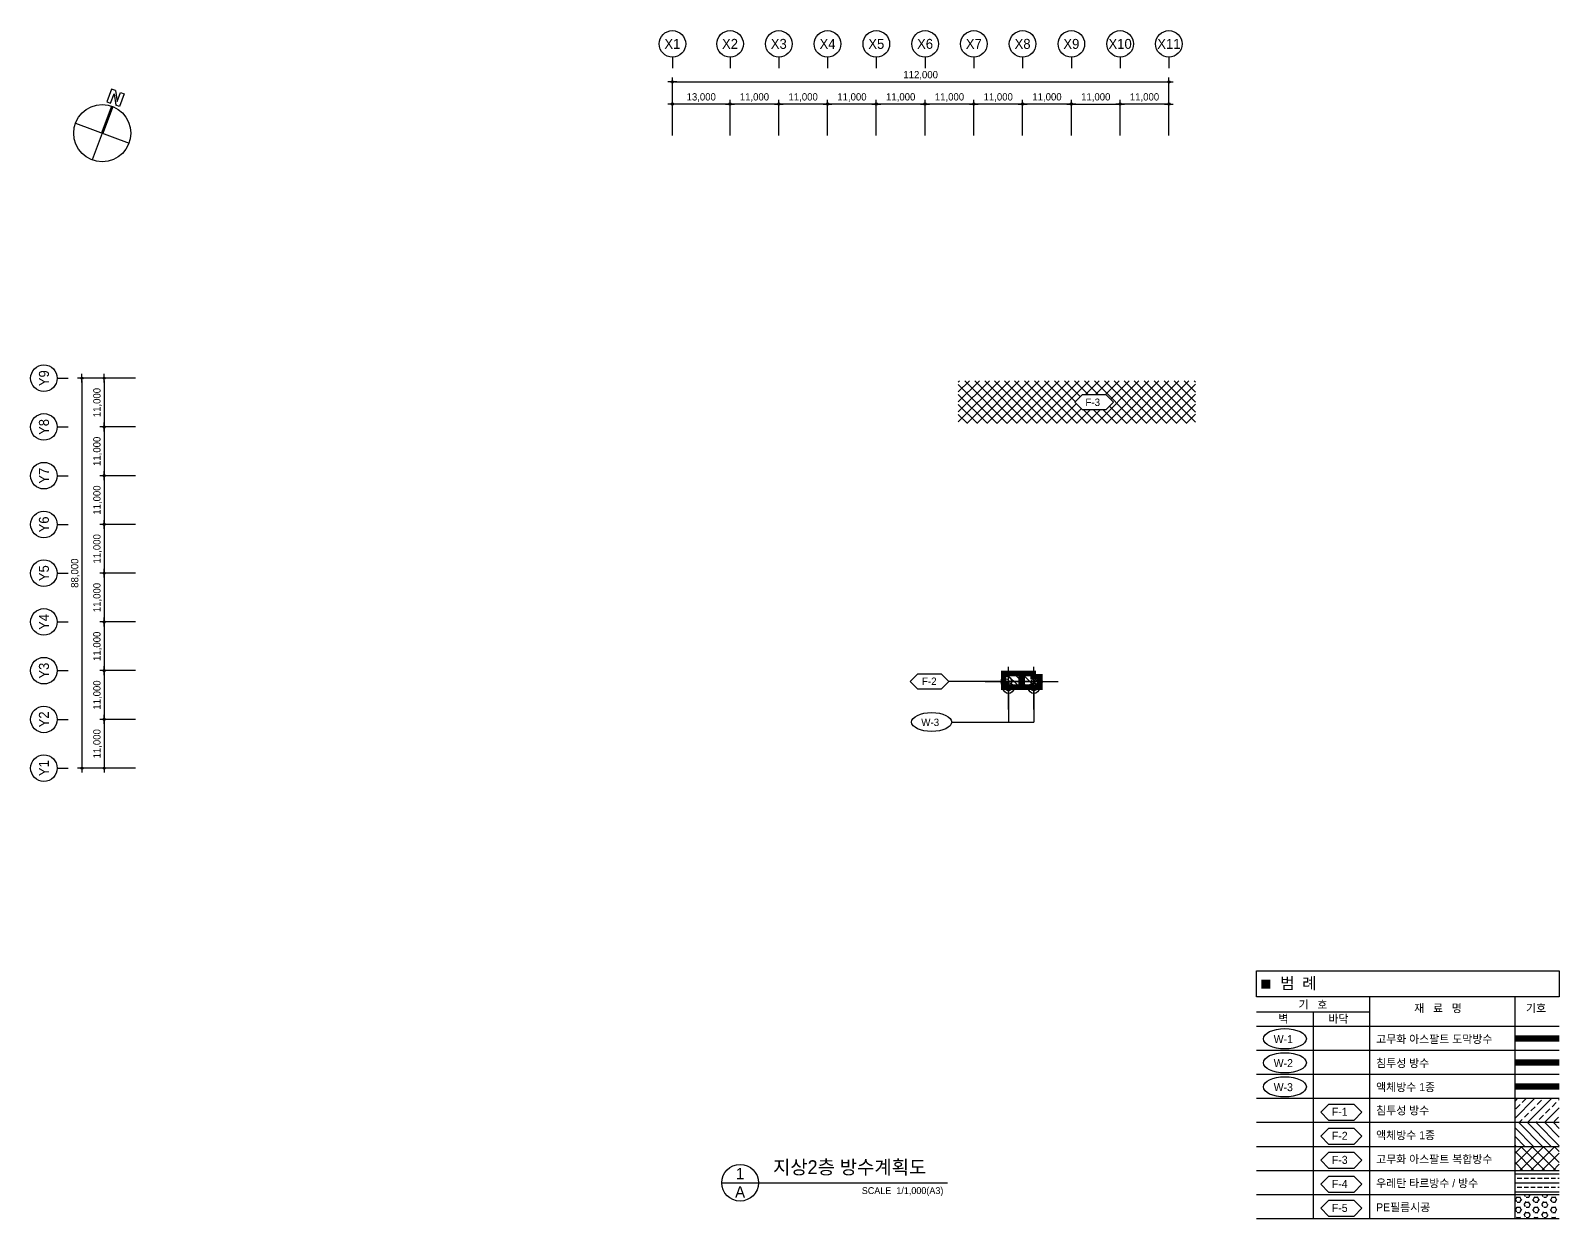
# Model space of a CAD drawing. Header units: millimetres. Extents: x 252735598 to 255215153, y 504281750 to 504550014.
# Drawn here: x 253995598 to 254341137, y 504281750 to 504550014 of the extents above; entities that cross this region are included whole.
import ezdxf
from ezdxf.enums import TextEntityAlignment as Align

# ---------------------------------------------------------------- set-up
doc = ezdxf.new("R2010")
doc.units = ezdxf.units.MM
doc.set_wipeout_variables(frame=1)
doc.linetypes.add('방수주기표$0$DIVIDE', pattern=[1.25, 0.5, -0.25, 0, -0.25, 0, -0.25])
for name, color, linetype in [('4A.TEC DIM', 7, 'Continuous'), ('4A.TEC TEXT 2', 3, 'Continuous'), ('4A.TEC 심볼', 7, 'Continuous'), ('DIM', 7, 'Continuous'), ('text', 3, 'Continuous'), ('㈜SE&C 심볼', 7, 'Continuous'), ('방수', 7, 'Continuous'), ('방수주기표$0$HAT', 5, 'Continuous')]:
    doc.layers.add(name, color=color, linetype=linetype)
doc.styles.add('1', font='')
doc.styles.add('GHS', font='malgun.ttf')
doc.styles.add('나눔고딕', font='')
doc.styles.add('방수주기표$0$나눔고딕', font='')
doc.styles.add('울릉도L', font='')
doc.styles.get('1').set_extended_font_data('DotumChe')
doc.styles.get('나눔고딕').set_extended_font_data('Dotum')
doc.styles.get('방수주기표$0$나눔고딕').set_extended_font_data('Dotum')
doc.styles.get('울릉도L').set_extended_font_data('Dotum')
doc.dimstyles.new('DIM_400(외부치수)', dxfattribs={"dimscale": 1200, "dimtxt": 3.3, "dimasz": 1, "dimexe": 2, "dimexo": 2, "dimgap": 1, "dimtad": 1, "dimdec": 0, "dimdsep": 46, "dimlunit": 6, "dimtxsty": '울릉도L', "dimblk1": 'DIMDOT', "dimblk2": 'DIMDOT', "dimsah": 1, "dimcen": 2.5, "dimdle": 1.5, "dimclrd": 8, "dimclre": 8, "dimclrt": 3, "dimadec": 0, "dimazin": 0, "dimtfac": 1, "dimtdec": 0, "dimtix": 1, "dimtmove": 2, "dimatfit": 3, "dimldrblk": 'DIMDOT', "dimfxl": 1, "dimtvp": 1, "dimtolj": 1, "dimtzin": 0, "dimarcsym": 0})
doc.dimstyles.new('DIM_600(외부치수)', dxfattribs={"dimscale": 400, "dimtxt": 3.3, "dimasz": 1, "dimexe": 2, "dimexo": 2, "dimgap": 1, "dimtad": 1, "dimdec": 0, "dimdsep": 46, "dimlunit": 6, "dimtxsty": '나눔고딕', "dimblk1": 'DIMDOT', "dimblk2": 'DIMDOT', "dimsah": 1, "dimcen": 2.5, "dimdle": 1.5, "dimclrd": 8, "dimclre": 8, "dimclrt": 3, "dimadec": 0, "dimazin": 0, "dimtfac": 1, "dimtdec": 0, "dimtix": 1, "dimtmove": 2, "dimatfit": 3, "dimldrblk": 'DIMDOT', "dimfxl": 1, "dimtvp": 1, "dimtolj": 1, "dimtzin": 0, "dimarcsym": 0})
pattern_1 = [(45, (-1416931.4, 25820041), (-1532.95292, 1532.95292), []), (45, (-1415398.5, 25820041), (-1532.95292, 1532.95292), [1083.9614, -541.9807])]

# ---------------------------------------------------------------- blocks, each defined once
blk = doc.blocks.new('DIMDOT')
at = {"color": 0}
blk.add_line((-2, 0), (2, 0), dxfattribs=at)
for radius in [0.5, 0.25]:
    blk.add_circle((0, 0), radius, dxfattribs=at)
blk = doc.blocks.new('*D21')
at = {"layer": '4A.TEC DIM', "color": 8, "lineweight": -2}
for p, q in [((169308, -38163), (169308, -25069)), ((169808, -26069), (280808, -26069)), ((281308, -38163), (281308, -25069))]:
    blk.add_line(p, q, dxfattribs=at)
at = {"layer": 'Defpoints', "color": 0}
for p in [(281308, -26069), (169308, -39163), (281308, -39163)]:
    blk.add_point(p, dxfattribs=at)
at = {"layer": '4A.TEC DIM', "color": 8, "lineweight": -2, "xscale": 500, "yscale": 500, "zscale": 500, "rotation": 180}
blk.add_blockref('DIMDOT', (169308, -26069), dxfattribs=at)
at = {"layer": '4A.TEC DIM', "color": 8, "lineweight": -2, "xscale": 500, "yscale": 500, "zscale": 500}
blk.add_blockref('DIMDOT', (281308, -26069), dxfattribs=at)
at = {"layer": '4A.TEC DIM', "color": 3, "insert": (225308, -24584), "char_height": 1650, "attachment_point": 5, "style": '나눔고딕'}
blk.add_mtext('\\A1;112,000', dxfattribs=at)
blk = doc.blocks.new('ccs122')
at = {"layer": '4A.TEC 심볼'}
blk.add_line((0, 8), (0, 3), dxfattribs=at)
blk.add_circle((0, 14), 6, dxfattribs=at)
at = {"layer": '4A.TEC TEXT 2', "color": 3, "style": 'GHS'}
blk.add_attdef('NO', text='', height=4.5, dxfattribs=at).set_placement((-0.01, 14.02), align=Align.MIDDLE_CENTER)
blk = doc.blocks.new('*D22')
at = {"layer": '4A.TEC DIM', "color": 8, "lineweight": -2}
for p, q in [((48195, -103937), (40113, -103937)), ((41113, -104437), (41113, -114437)), ((48195, -114937), (40113, -114937))]:
    blk.add_line(p, q, dxfattribs=at)
at = {"layer": 'Defpoints', "color": 0}
for p in [(49195, -103937), (41113, -114937), (49195, -114937)]:
    blk.add_point(p, dxfattribs=at)
at = {"layer": '4A.TEC DIM', "color": 8, "lineweight": -2, "xscale": 500, "yscale": 500, "zscale": 500}
for p, rotation in [((41113, -103937), 90), ((41113, -114937), 270)]:
    blk.add_blockref('DIMDOT', p, dxfattribs=dict(at, rotation=rotation))
at = {"layer": '4A.TEC DIM', "color": 3, "insert": (39628, -109437), "char_height": 1650, "attachment_point": 5, "rotation": 90, "style": '나눔고딕'}
blk.add_mtext('\\A1;11,000', dxfattribs=at)
blk = doc.blocks.new('*D23')
at = {"layer": '4A.TEC DIM', "color": 8, "lineweight": -2}
for p, q in [((48195, -92937), (35100, -92937)), ((36100, -93437), (36100, -180437)), ((48195, -180937), (35100, -180937))]:
    blk.add_line(p, q, dxfattribs=at)
at = {"layer": 'Defpoints', "color": 0}
for p in [(49195, -92937), (36100, -180937), (49195, -180937)]:
    blk.add_point(p, dxfattribs=at)
at = {"layer": '4A.TEC DIM', "color": 8, "lineweight": -2, "xscale": 500, "yscale": 500, "zscale": 500}
for p, rotation in [((36100, -92937), 90), ((36100, -180937), 270)]:
    blk.add_blockref('DIMDOT', p, dxfattribs=dict(at, rotation=rotation))
at = {"layer": '4A.TEC DIM', "color": 3, "insert": (34615, -136937), "char_height": 1650, "attachment_point": 5, "rotation": 90, "style": '나눔고딕'}
blk.add_mtext('\\A1;88,000', dxfattribs=at)
blk = doc.blocks.new('*D24')
at = {"layer": '4A.TEC DIM', "color": 8, "lineweight": -2}
for p, q in [((48195, -169937), (40113, -169937)), ((41113, -170437), (41113, -180437)), ((48195, -180937), (40113, -180937))]:
    blk.add_line(p, q, dxfattribs=at)
at = {"layer": 'Defpoints', "color": 0}
for p in [(49195, -169937), (41113, -180937), (49195, -180937)]:
    blk.add_point(p, dxfattribs=at)
at = {"layer": '4A.TEC DIM', "color": 8, "lineweight": -2, "xscale": 500, "yscale": 500, "zscale": 500}
for p, rotation in [((41113, -169937), 90), ((41113, -180937), 270)]:
    blk.add_blockref('DIMDOT', p, dxfattribs=dict(at, rotation=rotation))
at = {"layer": '4A.TEC DIM', "color": 3, "insert": (39628, -175437), "char_height": 1650, "attachment_point": 5, "rotation": 90, "style": '나눔고딕'}
blk.add_mtext('\\A1;11,000', dxfattribs=at)
blk = doc.blocks.new('*D25')
at = {"layer": '4A.TEC DIM', "color": 8, "lineweight": -2}
for p, q in [((48195, -158937), (40113, -158937)), ((41113, -159437), (41113, -169437)), ((48195, -169937), (40113, -169937))]:
    blk.add_line(p, q, dxfattribs=at)
at = {"layer": 'Defpoints', "color": 0}
for p in [(49195, -158937), (41113, -169937), (49195, -169937)]:
    blk.add_point(p, dxfattribs=at)
at = {"layer": '4A.TEC DIM', "color": 8, "lineweight": -2, "xscale": 500, "yscale": 500, "zscale": 500}
for p, rotation in [((41113, -158937), 90), ((41113, -169937), 270)]:
    blk.add_blockref('DIMDOT', p, dxfattribs=dict(at, rotation=rotation))
at = {"layer": '4A.TEC DIM', "color": 3, "insert": (39628, -164437), "char_height": 1650, "attachment_point": 5, "rotation": 90, "style": '나눔고딕'}
blk.add_mtext('\\A1;11,000', dxfattribs=at)
blk = doc.blocks.new('*D26')
at = {"layer": '4A.TEC DIM', "color": 8, "lineweight": -2}
for p, q in [((48195, -147937), (40113, -147937)), ((41113, -148437), (41113, -158437)), ((48195, -158937), (40113, -158937))]:
    blk.add_line(p, q, dxfattribs=at)
at = {"layer": 'Defpoints', "color": 0}
for p in [(49195, -147937), (41113, -158937), (49195, -158937)]:
    blk.add_point(p, dxfattribs=at)
at = {"layer": '4A.TEC DIM', "color": 8, "lineweight": -2, "xscale": 500, "yscale": 500, "zscale": 500}
for p, rotation in [((41113, -147937), 90), ((41113, -158937), 270)]:
    blk.add_blockref('DIMDOT', p, dxfattribs=dict(at, rotation=rotation))
at = {"layer": '4A.TEC DIM', "color": 3, "insert": (39628, -153437), "char_height": 1650, "attachment_point": 5, "rotation": 90, "style": '나눔고딕'}
blk.add_mtext('\\A1;11,000', dxfattribs=at)
blk = doc.blocks.new('*D27')
at = {"layer": '4A.TEC DIM', "color": 8, "lineweight": -2}
for p, q in [((48195, -136937), (40113, -136937)), ((41113, -137437), (41113, -147437)), ((48195, -147937), (40113, -147937))]:
    blk.add_line(p, q, dxfattribs=at)
at = {"layer": 'Defpoints', "color": 0}
for p in [(49195, -136937), (41113, -147937), (49195, -147937)]:
    blk.add_point(p, dxfattribs=at)
at = {"layer": '4A.TEC DIM', "color": 8, "lineweight": -2, "xscale": 500, "yscale": 500, "zscale": 500}
for p, rotation in [((41113, -136937), 90), ((41113, -147937), 270)]:
    blk.add_blockref('DIMDOT', p, dxfattribs=dict(at, rotation=rotation))
at = {"layer": '4A.TEC DIM', "color": 3, "insert": (39628, -142437), "char_height": 1650, "attachment_point": 5, "rotation": 90, "style": '나눔고딕'}
blk.add_mtext('\\A1;11,000', dxfattribs=at)
blk = doc.blocks.new('*D28')
at = {"layer": '4A.TEC DIM', "color": 8, "lineweight": -2}
for p, q in [((48195, -125937), (40113, -125937)), ((41113, -126437), (41113, -136437)), ((48195, -136937), (40113, -136937))]:
    blk.add_line(p, q, dxfattribs=at)
at = {"layer": 'Defpoints', "color": 0}
for p in [(49195, -125937), (41113, -136937), (49195, -136937)]:
    blk.add_point(p, dxfattribs=at)
at = {"layer": '4A.TEC DIM', "color": 8, "lineweight": -2, "xscale": 500, "yscale": 500, "zscale": 500}
for p, rotation in [((41113, -125937), 90), ((41113, -136937), 270)]:
    blk.add_blockref('DIMDOT', p, dxfattribs=dict(at, rotation=rotation))
at = {"layer": '4A.TEC DIM', "color": 3, "insert": (39628, -131437), "char_height": 1650, "attachment_point": 5, "rotation": 90, "style": '나눔고딕'}
blk.add_mtext('\\A1;11,000', dxfattribs=at)
blk = doc.blocks.new('*D29')
at = {"layer": '4A.TEC DIM', "color": 8, "lineweight": -2}
for p, q in [((48195, -114937), (40113, -114937)), ((41113, -115437), (41113, -125437)), ((48195, -125937), (40113, -125937))]:
    blk.add_line(p, q, dxfattribs=at)
at = {"layer": 'Defpoints', "color": 0}
for p in [(49195, -114937), (41113, -125937), (49195, -125937)]:
    blk.add_point(p, dxfattribs=at)
at = {"layer": '4A.TEC DIM', "color": 8, "lineweight": -2, "xscale": 500, "yscale": 500, "zscale": 500}
for p, rotation in [((41113, -114937), 90), ((41113, -125937), 270)]:
    blk.add_blockref('DIMDOT', p, dxfattribs=dict(at, rotation=rotation))
at = {"layer": '4A.TEC DIM', "color": 3, "insert": (39628, -120437), "char_height": 1650, "attachment_point": 5, "rotation": 90, "style": '나눔고딕'}
blk.add_mtext('\\A1;11,000', dxfattribs=at)
blk = doc.blocks.new('*D10')
at = {"layer": '4A.TEC DIM', "color": 8, "lineweight": -2}
for p, q in [((169308, -38163), (169308, -30082)), ((181808, -31082), (169808, -31082)), ((182308, -38163), (182308, -30082))]:
    blk.add_line(p, q, dxfattribs=at)
at = {"layer": 'Defpoints', "color": 0}
for p in [(169308, -31082), (169308, -39163), (182308, -39163)]:
    blk.add_point(p, dxfattribs=at)
at = {"layer": '4A.TEC DIM', "color": 8, "lineweight": -2, "xscale": 500, "yscale": 500, "zscale": 500, "rotation": 180}
blk.add_blockref('DIMDOT', (169308, -31082), dxfattribs=at)
at = {"layer": '4A.TEC DIM', "color": 8, "lineweight": -2, "xscale": 500, "yscale": 500, "zscale": 500}
blk.add_blockref('DIMDOT', (182308, -31082), dxfattribs=at)
at = {"layer": '4A.TEC DIM', "color": 3, "insert": (175808, -29597), "char_height": 1650, "attachment_point": 5, "style": '나눔고딕'}
blk.add_mtext('\\A1;13,000', dxfattribs=at)
blk = doc.blocks.new('*D11')
at = {"layer": '4A.TEC DIM', "color": 8, "lineweight": -2}
for p, q in [((182308, -38163), (182308, -30082)), ((192808, -31082), (182808, -31082)), ((193308, -38163), (193308, -30082))]:
    blk.add_line(p, q, dxfattribs=at)
at = {"layer": 'Defpoints', "color": 0}
for p in [(182308, -31082), (182308, -39163), (193308, -39163)]:
    blk.add_point(p, dxfattribs=at)
at = {"layer": '4A.TEC DIM', "color": 8, "lineweight": -2, "xscale": 500, "yscale": 500, "zscale": 500, "rotation": 180}
blk.add_blockref('DIMDOT', (182308, -31082), dxfattribs=at)
at = {"layer": '4A.TEC DIM', "color": 8, "lineweight": -2, "xscale": 500, "yscale": 500, "zscale": 500}
blk.add_blockref('DIMDOT', (193308, -31082), dxfattribs=at)
at = {"layer": '4A.TEC DIM', "color": 3, "insert": (187808, -29597), "char_height": 1650, "attachment_point": 5, "style": '나눔고딕'}
blk.add_mtext('\\A1;11,000', dxfattribs=at)
blk = doc.blocks.new('*D12')
at = {"layer": '4A.TEC DIM', "color": 8, "lineweight": -2}
for p, q in [((193308, -38163), (193308, -30082)), ((203808, -31082), (193808, -31082)), ((204308, -38163), (204308, -30082))]:
    blk.add_line(p, q, dxfattribs=at)
at = {"layer": 'Defpoints', "color": 0}
for p in [(193308, -31082), (193308, -39163), (204308, -39163)]:
    blk.add_point(p, dxfattribs=at)
at = {"layer": '4A.TEC DIM', "color": 8, "lineweight": -2, "xscale": 500, "yscale": 500, "zscale": 500, "rotation": 180}
blk.add_blockref('DIMDOT', (193308, -31082), dxfattribs=at)
at = {"layer": '4A.TEC DIM', "color": 8, "lineweight": -2, "xscale": 500, "yscale": 500, "zscale": 500}
blk.add_blockref('DIMDOT', (204308, -31082), dxfattribs=at)
at = {"layer": '4A.TEC DIM', "color": 3, "insert": (198808, -29597), "char_height": 1650, "attachment_point": 5, "style": '나눔고딕'}
blk.add_mtext('\\A1;11,000', dxfattribs=at)
blk = doc.blocks.new('*D13')
at = {"layer": '4A.TEC DIM', "color": 8, "lineweight": -2}
for p, q in [((204308, -38163), (204308, -30082)), ((214808, -31082), (204808, -31082)), ((215308, -38163), (215308, -30082))]:
    blk.add_line(p, q, dxfattribs=at)
at = {"layer": 'Defpoints', "color": 0}
for p in [(204308, -31082), (204308, -39163), (215308, -39163)]:
    blk.add_point(p, dxfattribs=at)
at = {"layer": '4A.TEC DIM', "color": 8, "lineweight": -2, "xscale": 500, "yscale": 500, "zscale": 500, "rotation": 180}
blk.add_blockref('DIMDOT', (204308, -31082), dxfattribs=at)
at = {"layer": '4A.TEC DIM', "color": 8, "lineweight": -2, "xscale": 500, "yscale": 500, "zscale": 500}
blk.add_blockref('DIMDOT', (215308, -31082), dxfattribs=at)
at = {"layer": '4A.TEC DIM', "color": 3, "insert": (209808, -29597), "char_height": 1650, "attachment_point": 5, "style": '나눔고딕'}
blk.add_mtext('\\A1;11,000', dxfattribs=at)
blk = doc.blocks.new('*D14')
at = {"layer": '4A.TEC DIM', "color": 8, "lineweight": -2}
for p, q in [((215308, -38163), (215308, -30082)), ((225808, -31082), (215808, -31082)), ((226308, -38163), (226308, -30082))]:
    blk.add_line(p, q, dxfattribs=at)
at = {"layer": 'Defpoints', "color": 0}
for p in [(215308, -31082), (215308, -39163), (226308, -39163)]:
    blk.add_point(p, dxfattribs=at)
at = {"layer": '4A.TEC DIM', "color": 8, "lineweight": -2, "xscale": 500, "yscale": 500, "zscale": 500, "rotation": 180}
blk.add_blockref('DIMDOT', (215308, -31082), dxfattribs=at)
at = {"layer": '4A.TEC DIM', "color": 8, "lineweight": -2, "xscale": 500, "yscale": 500, "zscale": 500}
blk.add_blockref('DIMDOT', (226308, -31082), dxfattribs=at)
at = {"layer": '4A.TEC DIM', "color": 3, "insert": (220808, -29597), "char_height": 1650, "attachment_point": 5, "style": '나눔고딕'}
blk.add_mtext('\\A1;11,000', dxfattribs=at)
blk = doc.blocks.new('*D15')
at = {"layer": '4A.TEC DIM', "color": 8, "lineweight": -2}
for p, q in [((226308, -38163), (226308, -30082)), ((236808, -31082), (226808, -31082)), ((237308, -38163), (237308, -30082))]:
    blk.add_line(p, q, dxfattribs=at)
at = {"layer": 'Defpoints', "color": 0}
for p in [(226308, -31082), (226308, -39163), (237308, -39163)]:
    blk.add_point(p, dxfattribs=at)
at = {"layer": '4A.TEC DIM', "color": 8, "lineweight": -2, "xscale": 500, "yscale": 500, "zscale": 500, "rotation": 180}
blk.add_blockref('DIMDOT', (226308, -31082), dxfattribs=at)
at = {"layer": '4A.TEC DIM', "color": 8, "lineweight": -2, "xscale": 500, "yscale": 500, "zscale": 500}
blk.add_blockref('DIMDOT', (237308, -31082), dxfattribs=at)
at = {"layer": '4A.TEC DIM', "color": 3, "insert": (231808, -29597), "char_height": 1650, "attachment_point": 5, "style": '나눔고딕'}
blk.add_mtext('\\A1;11,000', dxfattribs=at)
blk = doc.blocks.new('*D16')
at = {"layer": '4A.TEC DIM', "color": 8, "lineweight": -2}
for p, q in [((237308, -38163), (237308, -30082)), ((247808, -31082), (237808, -31082)), ((248308, -38163), (248308, -30082))]:
    blk.add_line(p, q, dxfattribs=at)
at = {"layer": 'Defpoints', "color": 0}
for p in [(237308, -31082), (237308, -39163), (248308, -39163)]:
    blk.add_point(p, dxfattribs=at)
at = {"layer": '4A.TEC DIM', "color": 8, "lineweight": -2, "xscale": 500, "yscale": 500, "zscale": 500, "rotation": 180}
blk.add_blockref('DIMDOT', (237308, -31082), dxfattribs=at)
at = {"layer": '4A.TEC DIM', "color": 8, "lineweight": -2, "xscale": 500, "yscale": 500, "zscale": 500}
blk.add_blockref('DIMDOT', (248308, -31082), dxfattribs=at)
at = {"layer": '4A.TEC DIM', "color": 3, "insert": (242808, -29597), "char_height": 1650, "attachment_point": 5, "style": '나눔고딕'}
blk.add_mtext('\\A1;11,000', dxfattribs=at)
blk = doc.blocks.new('*D17')
at = {"layer": '4A.TEC DIM', "color": 8, "lineweight": -2}
for p, q in [((248308, -38163), (248308, -30082)), ((258808, -31082), (248808, -31082)), ((259308, -38163), (259308, -30082))]:
    blk.add_line(p, q, dxfattribs=at)
at = {"layer": 'Defpoints', "color": 0}
for p in [(248308, -31082), (248308, -39163), (259308, -39163)]:
    blk.add_point(p, dxfattribs=at)
at = {"layer": '4A.TEC DIM', "color": 8, "lineweight": -2, "xscale": 500, "yscale": 500, "zscale": 500, "rotation": 180}
blk.add_blockref('DIMDOT', (248308, -31082), dxfattribs=at)
at = {"layer": '4A.TEC DIM', "color": 8, "lineweight": -2, "xscale": 500, "yscale": 500, "zscale": 500}
blk.add_blockref('DIMDOT', (259308, -31082), dxfattribs=at)
at = {"layer": '4A.TEC DIM', "color": 3, "insert": (253808, -29597), "char_height": 1650, "attachment_point": 5, "style": '나눔고딕'}
blk.add_mtext('\\A1;11,000', dxfattribs=at)
blk = doc.blocks.new('*D18')
at = {"layer": '4A.TEC DIM', "color": 8, "lineweight": -2}
for p, q in [((270308, -38163), (270308, -30082)), ((280808, -31082), (270808, -31082)), ((281308, -38163), (281308, -30082))]:
    blk.add_line(p, q, dxfattribs=at)
at = {"layer": 'Defpoints', "color": 0}
for p in [(270308, -31082), (270308, -39163), (281308, -39163)]:
    blk.add_point(p, dxfattribs=at)
at = {"layer": '4A.TEC DIM', "color": 8, "lineweight": -2, "xscale": 500, "yscale": 500, "zscale": 500, "rotation": 180}
blk.add_blockref('DIMDOT', (270308, -31082), dxfattribs=at)
at = {"layer": '4A.TEC DIM', "color": 8, "lineweight": -2, "xscale": 500, "yscale": 500, "zscale": 500}
blk.add_blockref('DIMDOT', (281308, -31082), dxfattribs=at)
at = {"layer": '4A.TEC DIM', "color": 3, "insert": (275808, -29597), "char_height": 1650, "attachment_point": 5, "style": '나눔고딕'}
blk.add_mtext('\\A1;11,000', dxfattribs=at)
blk = doc.blocks.new('*D19')
at = {"layer": '4A.TEC DIM', "color": 8, "lineweight": -2}
for p, q in [((48195, -92937), (40113, -92937)), ((41113, -93437), (41113, -103437)), ((48195, -103937), (40113, -103937))]:
    blk.add_line(p, q, dxfattribs=at)
at = {"layer": 'Defpoints', "color": 0}
for p in [(49195, -92937), (41113, -103937), (49195, -103937)]:
    blk.add_point(p, dxfattribs=at)
at = {"layer": '4A.TEC DIM', "color": 8, "lineweight": -2, "xscale": 500, "yscale": 500, "zscale": 500}
for p, rotation in [((41113, -92937), 90), ((41113, -103937), 270)]:
    blk.add_blockref('DIMDOT', p, dxfattribs=dict(at, rotation=rotation))
at = {"layer": '4A.TEC DIM', "color": 3, "insert": (39628, -98437), "char_height": 1650, "attachment_point": 5, "rotation": 90, "style": '나눔고딕'}
blk.add_mtext('\\A1;11,000', dxfattribs=at)
blk = doc.blocks.new('*D20')
at = {"layer": '4A.TEC DIM', "color": 8, "lineweight": -2}
for p, q in [((259308, -38163), (259308, -30082)), ((259808, -31082), (269808, -31082)), ((270308, -38163), (270308, -30082))]:
    blk.add_line(p, q, dxfattribs=at)
at = {"layer": 'Defpoints', "color": 0}
for p in [(270308, -31082), (259308, -39163), (270308, -39163)]:
    blk.add_point(p, dxfattribs=at)
at = {"layer": '4A.TEC DIM', "color": 8, "lineweight": -2, "xscale": 500, "yscale": 500, "zscale": 500, "rotation": 180}
blk.add_blockref('DIMDOT', (259308, -31082), dxfattribs=at)
at = {"layer": '4A.TEC DIM', "color": 8, "lineweight": -2, "xscale": 500, "yscale": 500, "zscale": 500}
blk.add_blockref('DIMDOT', (270308, -31082), dxfattribs=at)
at = {"layer": '4A.TEC DIM', "color": 3, "insert": (264808, -29597), "char_height": 1650, "attachment_point": 5, "style": '나눔고딕'}
blk.add_mtext('\\A1;11,000', dxfattribs=at)
blk = doc.blocks.new('dr-sy-018-D-M')
at = {"layer": '4A.TEC 심볼', "color": 0}
for p, q in [((-1, 16.4), (-2.5, 16.4)), ((-2.5, 16.4), (-2.5, 11.4)), ((-2.5, 11.4), (-1, 11.4)), ((-1, 16.4), (1, 12.8)), ((-1, 15.09), (1.05, 11.4)), ((-1, 11.4), (-1, 15.09)), ((1, 12.8), (1, 16.4)), ((1, 16.4), (2.5, 16.4)), ((2.5, 11.4), (1.05, 11.4)), ((2.5, 16.4), (2.5, 11.4)), ((-10.5, 0), (10.5, 0)), ((0, 0), (0, -10.5))]:
    blk.add_line(p, q, dxfattribs=at)
at = {"layer": '4A.TEC 심볼', "color": 0, "const_width": 1}
blk.add_lwpolyline([(0, 10.5), (0, 0)], dxfattribs=at)
at = {"layer": '4A.TEC 심볼', "color": 0}
blk.add_circle((0, 0), 10.5, dxfattribs=at)
blk = doc.blocks.new('5a9sdf')
blk.add_wipeout([(1131302, -179880), (1076677, -179880), (1076677, -224638), (1131302, -224638)])
at = {"layer": '방수'}
blk.add_hatch(color=8, dxfattribs=at).paths.add_polyline_path([(1079144, -183077), (1077510, -183077), (1077510, -181444), (1079144, -181444)])
at = {"layer": '방수', "ltscale": 10}
h = blk.add_hatch(dxfattribs=at)
h.set_pattern_fill('ANSI33', color=130, scale=341.405166, style=0)
h.set_pattern_definition(pattern_1)
h.paths.add_polyline_path([(1123254, -202948), (1131302, -202948), (1131302, -207286), (1123254, -207286)])
h = blk.add_hatch(dxfattribs=at)
h.set_pattern_fill('ANSI33', color=130, scale=341.405166, style=0)
h.set_pattern_definition(pattern_1)
h.paths.add_polyline_path([(1123254, -202948), (1131302, -202948), (1131302, -207286), (1123254, -207286)])
at = {"layer": '방수'}
h = blk.add_hatch(dxfattribs=at)
h.set_pattern_fill('_USER', color=160, scale=1109.566791, angle=315, style=0, pattern_type=0)
h.set_pattern_definition([(315, (800621.8, 869560.8), (784.5822, 784.5822), [])])
h.paths.add_polyline_path([(1123254, -207286), (1131302, -207286), (1131302, -211624), (1123254, -211624)])
h = blk.add_hatch(dxfattribs=at)
h.set_pattern_fill('ANSI37', color=30, scale=445.360825)
h.set_pattern_definition([(45, (-490692.4, 16961243.6), (-999.86357, 999.86357), []), (135, (-490692.4, 16961243.6), (-999.86357, -999.86357), [])])
h.paths.add_polyline_path([(1123254, -211624), (1131302, -211624), (1131302, -215962), (1123254, -215962)])
h = blk.add_hatch(dxfattribs=at)
h.set_pattern_fill('HEX', color=211, scale=167.010309)
h.set_pattern_definition([(0, (-515304, 582617.7), (0, 918.4331), [530.2577, -1060.5155]), (120, (-515304, 582617.7), (-795.3864, -459.21656), [530.2577, -1060.5155]), (60, (-514773.8, 582617.7), (-795.3864, 459.21656), [530.2577, -1060.5155])])
h.paths.add_polyline_path([(1123254, -220300), (1131302, -220300), (1131302, -224638), (1123254, -224638)])
at = {"layer": '방수주기표$0$HAT'}
h = blk.add_hatch(dxfattribs=at)
h.set_pattern_fill('ANSI33', color=10, scale=6500, angle=135, style=0)
h.set_pattern_definition([(180, (1097833.3, -239130.8), (-3e-13, -1625), []), (180, (1097020.8, -238318.3), (-3e-13, -1625), [812.5, -406.25])])
h.paths.add_polyline_path([(1123254, -215962), (1131302, -215962), (1131302, -220300), (1123254, -220300)])
at = {"layer": 'DIM', "color": 2, "ltscale": 5, "const_width": 223}
for points in [[(1076677, -184563), (1131302, -184563)], [(1076677, -189934), (1131302, -189934)], [(1076677, -224638), (1131302, -224638)]]:
    blk.add_lwpolyline(points, dxfattribs=at)
at = {"layer": 'text'}
blk.add_line((1076677, -184563), (1076677, -179880), dxfattribs=at)
at = {"layer": '방수', "ltscale": 2}
for p, q in [((1131302, -184563), (1076677, -184563)), ((1131302, -184563), (1076677, -184563)), ((1097068, -184563), (1097068, -224638)), ((1123254, -184563), (1123254, -224638)), ((1131302, -189934), (1076677, -189934)), ((1131302, -224638), (1076677, -224638)), ((1131302, -224638), (1076677, -224638)), ((1131302, -224638), (1076677, -224638))]:
    blk.add_line(p, q, dxfattribs=at)
at = {"layer": '방수', "color": 8, "ltscale": 2}
for p, q in [((1076677, -187280), (1097068, -187280)), ((1086873, -187280), (1086873, -224638)), ((1131302, -194272), (1076677, -194272)), ((1131302, -198610), (1076677, -198610)), ((1131302, -202948), (1076677, -202948)), ((1131302, -207286), (1076677, -207286)), ((1131302, -211624), (1076677, -211624)), ((1131302, -215962), (1076677, -215962)), ((1131302, -220300), (1076677, -220300)), ((1131302, -224638), (1076677, -224638)), ((1131302, -224638), (1076677, -224638)), ((1131302, -224638), (1076677, -224638)), ((1131302, -224638), (1076677, -224638)), ((1131302, -224638), (1076677, -224638)), ((1131302, -224638), (1076677, -224638))]:
    blk.add_line(p, q, dxfattribs=at)
at = {"layer": '방수', "ltscale": 2}
blk.add_lwpolyline([(1076677, -179880), (1131302, -179880), (1131302, -184563), (1076677, -184563)], close=True, dxfattribs=at)
at = {"layer": '방수', "color": 3, "linetype": '방수주기표$0$DIVIDE', "ltscale": 3000, "true_color": 0x1aff1a, "const_width": 1113}
blk.add_lwpolyline([(1123254, -192087), (1131302, -192087)], dxfattribs=at)
at = {"layer": '방수', "color": 30, "linetype": '방수주기표$0$DIVIDE', "ltscale": 3000, "const_width": 1113}
blk.add_lwpolyline([(1123254, -196425), (1131302, -196425)], dxfattribs=at)
at = {"layer": '방수', "color": 5, "linetype": '방수주기표$0$DIVIDE', "ltscale": 3000, "true_color": 0x1a1aff, "const_width": 1113}
blk.add_lwpolyline([(1123254, -200763), (1131302, -200763)], dxfattribs=at)
at = {"layer": '방수'}
for points in [[(1094271, -203982), (1089669, -203982), (1088249, -205402), (1089669, -206822), (1094271, -206822), (1095691, -205402)], [(1094271, -203982), (1089669, -203982), (1088249, -205402), (1089669, -206822), (1094271, -206822), (1095691, -205402)], [(1094271, -208320), (1089669, -208320), (1088249, -209740), (1089669, -211160), (1094271, -211160), (1095691, -209740)], [(1094271, -208320), (1089669, -208320), (1088249, -209740), (1089669, -211160), (1094271, -211160), (1095691, -209740)], [(1094271, -212658), (1089669, -212658), (1088249, -214078), (1089669, -215498), (1094271, -215498), (1095691, -214078)], [(1094271, -216996), (1089669, -216996), (1088249, -218416), (1089669, -219836), (1094271, -219836), (1095691, -218416)], [(1094271, -221334), (1089669, -221334), (1088249, -222754), (1089669, -224174), (1094271, -224174), (1095691, -222754)], [(1094271, -221334), (1089669, -221334), (1088249, -222754), (1089669, -224174), (1094271, -224174), (1095691, -222754)]]:
    blk.add_lwpolyline(points, close=True, dxfattribs=at)
for centre in [(1081776, -192146), (1081776, -192146), (1081776, -196484), (1081776, -196484), (1081776, -200822), (1081776, -200822)]:
    blk.add_ellipse(centre, major_axis=(-3881, 0), ratio=0.4716286, dxfattribs=at)
at = {"layer": '방수', "color": 0, "style": '1'}
blk.add_text('범 례', height=2079.6, dxfattribs=at).set_placement((1084220, -182117), align=Align.MIDDLE_CENTER)
at = {"layer": '방수', "style": '방수주기표$0$나눔고딕'}
for s, height, p in [('기   호', 1444.1, (1086848, -186700)), ('벽', 1444, (1081528, -189254)), ('바닥', 1444.1, (1091448, -189254))]:
    blk.add_text(s, height=height, dxfattribs=at).set_placement(p, align=Align.CENTER)
for s, height, p in [('재   료   명', 1444.1, (1105122, -187353)), ('기호', 1444.1, (1125298, -187353)), ('W-1', 1444.1, (1079767, -192926)), ('고무화 아스팔트 도막방수', 1444.15, (1098250, -192926)), ('W-2', 1444.1, (1079767, -197264)), ('침투성 방수', 1444.1, (1098250, -197264)), ('W-3', 1444.1, (1079767, -201602)), ('액체방수 1종', 1444.1, (1098250, -201602)), ('침투성 방수', 1444.1, (1098250, -205804)), ('F-1', 1444.1, (1090268, -206048)), ('F-2', 1444.1, (1090268, -210386)), ('액체방수 1종', 1444.1, (1098250, -210278)), ('F-3', 1444.1, (1090268, -214724)), ('고무화 아스팔트 복합방수', 1444.15, (1098250, -214616)), ('F-4', 1444.1, (1090268, -219062)), ('우레탄 타르방수 / 방수', 1444.15, (1098250, -218953)), ('F-5', 1444.1, (1090268, -223400)), ('PE필름시공', 1444.1, (1098250, -223291))]:
    blk.add_text(s, height=height, dxfattribs=at).set_placement(p)
blk = doc.blocks.new('dwgFD3B')
at = {"layer": '4A.TEC 심볼'}
ref = blk.add_blockref('ccs122', (169307.63, -24500.01, 1666.22), dxfattribs=dict(at, xscale=499.9999977496833, yscale=499.9999977496833, zscale=499.9999977496833))
ref.add_attrib('NO', 'X1', dxfattribs={"layer": '0', "color": 3, "height": 2250, "style": '울릉도L'}).set_placement((169304.55, -17491.05, 1666.22), align=Align.MIDDLE_CENTER)
ref = blk.add_blockref('ccs122', (182307.63, -24500.01, 1666.22), dxfattribs=dict(at, xscale=499.9999977496833, yscale=499.9999977496833, zscale=499.9999977496833))
ref.add_attrib('NO', 'X2', dxfattribs={"layer": '0', "color": 3, "height": 2250, "style": '울릉도L'}).set_placement((182304.55, -17491.05, 1666.22), align=Align.MIDDLE_CENTER)
ref = blk.add_blockref('ccs122', (193307.63, -24500.01, 1666.22), dxfattribs=dict(at, xscale=499.9999977496833, yscale=499.9999977496833, zscale=499.9999977496833))
ref.add_attrib('NO', 'X3', dxfattribs={"layer": '0', "color": 3, "height": 2250, "style": '울릉도L'}).set_placement((193304.55, -17491.05, 1666.22), align=Align.MIDDLE_CENTER)
ref = blk.add_blockref('ccs122', (204307.63, -24500.01, 1666.22), dxfattribs=dict(at, xscale=499.9999977496833, yscale=499.9999977496833, zscale=499.9999977496833))
ref.add_attrib('NO', 'X4', dxfattribs={"layer": '0', "color": 3, "height": 2250, "style": '울릉도L'}).set_placement((204304.55, -17491.05, 1666.22), align=Align.MIDDLE_CENTER)
ref = blk.add_blockref('ccs122', (215307.63, -24500.01, 1666.22), dxfattribs=dict(at, xscale=499.9999977496833, yscale=499.9999977496833, zscale=499.9999977496833))
ref.add_attrib('NO', 'X5', dxfattribs={"layer": '0', "color": 3, "height": 2250, "style": '울릉도L'}).set_placement((215304.55, -17491.05, 1666.22), align=Align.MIDDLE_CENTER)
ref = blk.add_blockref('ccs122', (226307.63, -24500.01, 1666.22), dxfattribs=dict(at, xscale=499.9999977496833, yscale=499.9999977496833, zscale=499.9999977496833))
ref.add_attrib('NO', 'X6', dxfattribs={"layer": '0', "color": 3, "height": 2250, "style": '울릉도L'}).set_placement((226304.55, -17491.05, 1666.22), align=Align.MIDDLE_CENTER)
ref = blk.add_blockref('ccs122', (237307.63, -24500, 1666.22), dxfattribs=dict(at, xscale=499.9999977496833, yscale=499.9999977496833, zscale=499.9999977496833))
ref.add_attrib('NO', 'X7', dxfattribs={"layer": '0', "color": 3, "height": 2250, "style": '울릉도L'}).set_placement((237304.55, -17491.04, 1666.22), align=Align.MIDDLE_CENTER)
ref = blk.add_blockref('ccs122', (248307.63, -24500, 1666.22), dxfattribs=dict(at, xscale=499.9999977496833, yscale=499.9999977496833, zscale=499.9999977496833))
ref.add_attrib('NO', 'X8', dxfattribs={"layer": '0', "color": 3, "height": 2250, "style": '울릉도L'}).set_placement((248304.55, -17491.05, 1666.22), align=Align.MIDDLE_CENTER)
ref = blk.add_blockref('ccs122', (259307.63, -24500, 1666.22), dxfattribs=dict(at, xscale=499.9999977496833, yscale=499.9999977496833, zscale=499.9999977496833))
ref.add_attrib('NO', 'X9', dxfattribs={"layer": '0', "color": 3, "height": 2250, "style": '울릉도L'}).set_placement((259304.55, -17491.04, 1666.22), align=Align.MIDDLE_CENTER)
ref = blk.add_blockref('ccs122', (270307.63, -24500.01, 1666.22), dxfattribs=dict(at, xscale=499.9999977496833, yscale=499.9999977496833, zscale=499.9999977496833))
ref.add_attrib('NO', 'X10', dxfattribs={"layer": '0', "color": 3, "height": 2250, "style": '울릉도L'}).set_placement((270304.55, -17491.05, 1666.22), align=Align.MIDDLE_CENTER)
ref = blk.add_blockref('ccs122', (281307.63, -24500.01, 1666.22), dxfattribs=dict(at, xscale=499.9999977496833, yscale=499.9999977496833, zscale=499.9999977496833))
ref.add_attrib('NO', 'X11', dxfattribs={"layer": '0', "color": 3, "height": 2250, "style": '울릉도L'}).set_placement((281304.55, -17491.05, 1666.22), align=Align.MIDDLE_CENTER)
ref = blk.add_blockref('ccs122', (34531.36, -92936.83, 1666.22), dxfattribs=dict(at, xscale=499.9999977496833, yscale=499.9999977496833, zscale=499.9999977496833, rotation=90))
ref.add_attrib('NO', 'Y9', dxfattribs={"layer": '0', "color": 3, "height": 2250, "rotation": 90, "style": '울릉도L'}).set_placement((27522.4, -92939.91, 1666.22), align=Align.MIDDLE_CENTER)
ref = blk.add_blockref('ccs122', (34531.36, -103936.83, 1666.22), dxfattribs=dict(at, xscale=499.9999977496833, yscale=499.9999977496833, zscale=499.9999977496833, rotation=90))
ref.add_attrib('NO', 'Y8', dxfattribs={"layer": '0', "color": 3, "height": 2250, "rotation": 90, "style": '울릉도L'}).set_placement((27522.4, -103939.91, 1666.22), align=Align.MIDDLE_CENTER)
ref = blk.add_blockref('ccs122', (34531.36, -114936.83, 1666.22), dxfattribs=dict(at, xscale=499.9999977496833, yscale=499.9999977496833, zscale=499.9999977496833, rotation=90))
ref.add_attrib('NO', 'Y7', dxfattribs={"layer": '0', "color": 3, "height": 2250, "rotation": 90, "style": '울릉도L'}).set_placement((27522.41, -114939.91, 1666.22), align=Align.MIDDLE_CENTER)
ref = blk.add_blockref('ccs122', (34531.36, -125936.83, 1666.22), dxfattribs=dict(at, xscale=499.9999977496833, yscale=499.9999977496833, zscale=499.9999977496833, rotation=90))
ref.add_attrib('NO', 'Y6', dxfattribs={"layer": '0', "color": 3, "height": 2250, "rotation": 90, "style": '울릉도L'}).set_placement((27522.4, -125939.91, 1666.22), align=Align.MIDDLE_CENTER)
ref = blk.add_blockref('ccs122', (34531.36, -136936.83, 1666.22), dxfattribs=dict(at, xscale=499.9999977496833, yscale=499.9999977496833, zscale=499.9999977496833, rotation=90))
ref.add_attrib('NO', 'Y5', dxfattribs={"layer": '0', "color": 3, "height": 2250, "rotation": 90, "style": '울릉도L'}).set_placement((27522.41, -136939.91, 1666.22), align=Align.MIDDLE_CENTER)
ref = blk.add_blockref('ccs122', (34531.36, -147936.83, 1666.22), dxfattribs=dict(at, xscale=499.9999977496833, yscale=499.9999977496833, zscale=499.9999977496833, rotation=90))
ref.add_attrib('NO', 'Y4', dxfattribs={"layer": '0', "color": 3, "height": 2250, "rotation": 90, "style": '울릉도L'}).set_placement((27522.4, -147939.91, 1666.22), align=Align.MIDDLE_CENTER)
ref = blk.add_blockref('ccs122', (34531.36, -158936.83, 1666.22), dxfattribs=dict(at, xscale=499.9999977496833, yscale=499.9999977496833, zscale=499.9999977496833, rotation=90))
ref.add_attrib('NO', 'Y3', dxfattribs={"layer": '0', "color": 3, "height": 2250, "rotation": 90, "style": '울릉도L'}).set_placement((27522.4, -158939.91, 1666.22), align=Align.MIDDLE_CENTER)
ref = blk.add_blockref('ccs122', (34531.36, -169936.83, 1666.22), dxfattribs=dict(at, xscale=499.9999977496833, yscale=499.9999977496833, zscale=499.9999977496833, rotation=90))
ref.add_attrib('NO', 'Y2', dxfattribs={"layer": '0', "color": 3, "height": 2250, "rotation": 90, "style": '울릉도L'}).set_placement((27522.4, -169939.91, 1666.22), align=Align.MIDDLE_CENTER)
ref = blk.add_blockref('ccs122', (34531.36, -180936.83, 1666.22), dxfattribs=dict(at, xscale=499.9999977496833, yscale=499.9999977496833, zscale=499.9999977496833, rotation=90))
ref.add_attrib('NO', 'Y1', dxfattribs={"layer": '0', "color": 3, "height": 2250, "rotation": 90, "style": '울릉도L'}).set_placement((27522.4, -180939.91, 1666.22), align=Align.MIDDLE_CENTER)
at = {"layer": '4A.TEC DIM'}
for base, p1, p2, picture, middle in [((281307.63, -26068.86, 1666.22), (169307.63, -39163.16, 1666.22), (281307.63, -39163.16, 1666.22), '*D21', (225307.63, -24583.79, 1666.22)), ((169307.63, -31081.58, 1666.22), (182307.63, -39163.16, 1666.22), (169307.63, -39163.16, 1666.22), '*D10', (175807.63, -29596.51, 1666.22)), ((182307.63, -31081.58, 1666.22), (193307.63, -39163.16, 1666.22), (182307.63, -39163.16, 1666.22), '*D11', (187807.63, -29596.51, 1666.22)), ((193307.63, -31081.58, 1666.22), (204307.63, -39163.16, 1666.22), (193307.63, -39163.16, 1666.22), '*D12', (198807.63, -29596.51, 1666.22)), ((204307.63, -31081.58, 1666.22), (215307.63, -39163.16, 1666.22), (204307.63, -39163.16, 1666.22), '*D13', (209807.63, -29596.51, 1666.22)), ((215307.63, -31081.58, 1666.22), (226307.63, -39163.16, 1666.22), (215307.63, -39163.16, 1666.22), '*D14', (220807.63, -29596.51, 1666.22)), ((226307.63, -31081.58, 1666.22), (237307.63, -39163.16, 1666.22), (226307.63, -39163.16, 1666.22), '*D15', (231807.63, -29596.51, 1666.22)), ((237307.63, -31081.58, 1666.22), (248307.63, -39163.16, 1666.22), (237307.63, -39163.16, 1666.22), '*D16', (242807.63, -29596.51, 1666.22)), ((248307.63, -31081.58, 1666.22), (259307.63, -39163.16, 1666.22), (248307.63, -39163.16, 1666.22), '*D17', (253807.63, -29596.51, 1666.22)), ((270307.63, -31081.58, 1666.22), (281307.63, -39163.16, 1666.22), (270307.63, -39163.16, 1666.22), '*D18', (275807.63, -29596.51, 1666.22))]:
    dim = blk.add_linear_dim(base=base, p1=p1, p2=p2, dimstyle='DIM_600(외부치수)', override={"dimscale": 500, "dimdec": 1, "dimblk1": 'DIMDOT', "dimblk2": 'DIMDOT'}, dxfattribs=at)
    dim.commit()
    dim.dimension.update_dxf_attribs({"geometry": picture, "text_midpoint": middle})
for base, p1, p2, angle, picture, middle in [((270307.63, -31081.58, 1666.22), (259307.63, -39163.16, 1666.22), (270307.63, -39163.16, 1666.22), 180, '*D20', (264807.63, -29596.51, 1666.22)), ((36100.22, -180936.83, 1666.22), (49194.51, -92936.83, 1666.22), (49194.51, -180936.83, 1666.22), 90, '*D23', (34615.14, -136936.83, 1666.22)), ((41112.94, -103936.83, 1666.22), (49194.51, -92936.83, 1666.22), (49194.51, -103936.83, 1666.22), 90, '*D19', (39627.86, -98436.83, 1666.22)), ((41112.94, -114936.83, 1666.22), (49194.51, -103936.83, 1666.22), (49194.51, -114936.83, 1666.22), 90, '*D22', (39627.86, -109436.83, 1666.22)), ((41112.94, -125936.83, 1666.22), (49194.51, -114936.83, 1666.22), (49194.51, -125936.83, 1666.22), 90, '*D29', (39627.87, -120436.83, 1666.22)), ((41112.94, -136936.83, 1666.22), (49194.51, -125936.83, 1666.22), (49194.51, -136936.83, 1666.22), 90, '*D28', (39627.87, -131436.83, 1666.22)), ((41112.94, -147936.83, 1666.22), (49194.51, -136936.83, 1666.22), (49194.51, -147936.83, 1666.22), 90, '*D27', (39627.87, -142436.83, 1666.22)), ((41112.94, -158936.83, 1666.22), (49194.51, -147936.83, 1666.22), (49194.51, -158936.83, 1666.22), 90, '*D26', (39627.86, -153436.83, 1666.22)), ((41112.93, -169936.83, 1666.22), (49194.51, -158936.83, 1666.22), (49194.51, -169936.83, 1666.22), 90, '*D25', (39627.86, -164436.83, 1666.22)), ((41112.93, -180936.83, 1666.22), (49194.51, -169936.83, 1666.22), (49194.51, -180936.83, 1666.22), 90, '*D24', (39627.86, -175436.83, 1666.22))]:
    dim = blk.add_linear_dim(base=base, p1=p1, p2=p2, angle=angle, dimstyle='DIM_600(외부치수)', override={"dimscale": 500, "dimdec": 1, "dimblk1": 'DIMDOT', "dimblk2": 'DIMDOT'}, dxfattribs=at)
    dim.commit()
    dim.dimension.update_dxf_attribs({"geometry": picture, "text_midpoint": middle})

msp = doc.modelspace()

# ---------------------------------------------------------------- hatches: boundary and pattern name
at = {"layer": '방수'}
h = msp.add_hatch(dxfattribs=at)
h.set_pattern_fill('ANSI37', color=30, scale=501.030928)
h.set_pattern_definition([(45, (249931308.1, 523600707.2), (-1124.84651, 1124.84651), []), (135, (249931308.1, 523600707.2), (-1124.84651, -1124.84651), [])])
h.paths.add_polyline_path([(254258374.17, 504461377.32), (254204874.17, 504461377.32), (254204874.17, 504470977.32), (254258374.17, 504470977.32)])
h = msp.add_hatch(dxfattribs=at)
h.set_pattern_fill('_USER', color=160, scale=1248.262639, angle=315, style=0, pattern_type=0)
h.set_pattern_definition([(315, (253425028.5, 505340309.1), (882.655, 882.655), [])])
h.paths.add_polyline_path([(254219274.17, 504401837.33), (254219274.17, 504404957.32), (254221764.17, 504404957.32), (254221764.17, 504404227.32), (254223254.17, 504404227.32), (254223254.17, 504401837.32)])
h.paths.add_polyline_path([(254215094.17, 504404957.32), (254215094.17, 504401837.33), (254219074.17, 504401837.33), (254219074.17, 504404957.32)])

# ---------------------------------------------------------------- linework, layer by layer
at = {"layer": '4A.TEC 심볼'}
msp.add_line((254151503.32, 504290014.16, 3333.33), (254202468.64, 504290014.16, 3333.33), dxfattribs=at)
msp.add_circle((254155643.32, 504290014.16, 3333.33), 4140, dxfattribs=at)
at = {"layer": 'DIM', "color": 1, "ltscale": 10}
msp.add_line((254203385.69, 504393986.76), (254221897.62, 504393986.76), dxfattribs=at)
at = {"layer": 'DIM'}
msp.add_ellipse((254198858.36, 504393986.76), major_axis=(-4527.33, 0), ratio=0.471628644, dxfattribs=at)
at = {"layer": '방수', "color": 5, "linetype": '방수주기표$0$DIVIDE', "ltscale": 3000, "true_color": 0x1a1aff, "const_width": 1252.58, "elevation": -0.45}
for points in [[(254215094.17, 504404957.32), (254219074.17, 504404957.32), (254219074.17, 504401837.33), (254215094.17, 504401837.33)], [(254219274.17, 504401837.33), (254223254.17, 504401837.32), (254223254.17, 504404227.32), (254221764.17, 504404227.32), (254221764.17, 504404957.32), (254219274.17, 504404957.32)]]:
    msp.add_lwpolyline(points, close=True, dxfattribs=at)
at = {"layer": '방수'}
msp.add_lwpolyline([(254201061.01, 504404760.37), (254195693.39, 504404760.37), (254194037.12, 504403104.11), (254195693.39, 504401447.84), (254201061.01, 504401447.84), (254202717.28, 504403104.11)], close=True, dxfattribs=at)

# ---------------------------------------------------------------- block references
msp.add_blockref('dwgFD3B', (253971066.54, 504564514.16, 3333.33))
at = {"xscale": 1.25, "yscale": 1.25, "zscale": 1.25}
msp.add_blockref('5a9sdf', (252926313.73, 504562686.15, 3333.33), dxfattribs=at)
at = {"layer": '㈜SE&C 심볼', "xscale": 614.3458659365483, "yscale": 614.3458659365483, "zscale": 614.3458659365483, "rotation": 339.5087343485739}
msp.add_blockref('dr-sy-018-D-M', (254011758.75, 504526864.93, 5000), dxfattribs=at)

# ---------------------------------------------------------------- texts
at = {"layer": '4A.TEC TEXT 2', "color": 3, "style": '나눔고딕'}
msp.add_text('지상2층 방수계획도', height=3105, dxfattribs=at).set_placement((254163072.23, 504291049.16, 3333.33), align=Align.BOTTOM_LEFT)
for s, p in [('1', (254155643.32, 504292084.16, 3333.33)), ('A', (254155643.32, 504287944.16, 3333.33))]:
    msp.add_text(s, height=2587.5, dxfattribs=at).set_placement(p, align=Align.MIDDLE)
msp.add_text('SCALE  1/1,000(A3)', height=1552.5, dxfattribs=at).set_placement((254201496.61, 504286997.77, 3333.33), align=Align.BOTTOM_RIGHT)
at = {"layer": 'DIM', "style": '방수주기표$0$나눔고딕'}
msp.add_text('W-3', height=1680, dxfattribs=at).set_placement((254196515.97, 504393077.23))
at = {"layer": '방수', "style": '방수주기표$0$나눔고딕'}
msp.add_text('F-2', height=1680, dxfattribs=at).set_placement((254196667.53, 504402350.23))

# ---------------------------------------------------------------- leaders
at = {"layer": 'DIM', "ltscale": 10}
for points in [[(254215718.52, 504403104.11), (254202717.28, 504403104.11)], [(254222606.9, 504403104.11), (254209605.66, 504403104.11)], [(254216185.73, 504401635.27), (254216185.73, 504393986.76)], [(254221897.62, 504401635.27), (254221897.62, 504393986.76)]]:
    msp.add_leader(points, dimstyle='DIM_400(외부치수)', override={"dimasz": 2, "dimclrd": 1}, dxfattribs=at)

# ---------------------------------------------------------------- next in the draw order: wipeouts: each hides what was drawn before it
msp.add_wipeout([(254238208.83, 504467821.15), (254232841.2, 504467821.15), (254231184.94, 504466164.88), (254232841.2, 504464508.62), (254238208.83, 504464508.62), (254239865.09, 504466164.88)]).dxf.layer = 'text'

# ---------------------------------------------------------------- next in the draw order: linework, layer by layer
at = {"layer": '방수'}
msp.add_lwpolyline([(254238208.83, 504467821.15), (254232841.2, 504467821.15), (254231184.94, 504466164.88), (254232841.2, 504464508.62), (254238208.83, 504464508.62), (254239865.09, 504466164.88)], close=True, dxfattribs=at)

# ---------------------------------------------------------------- next in the draw order: texts
at = {"layer": '방수', "style": '방수주기표$0$나눔고딕'}
msp.add_text('F-3', height=1680, dxfattribs=at).set_placement((254233547.49, 504465303.86))

doc.saveas('drawing.dxf')
